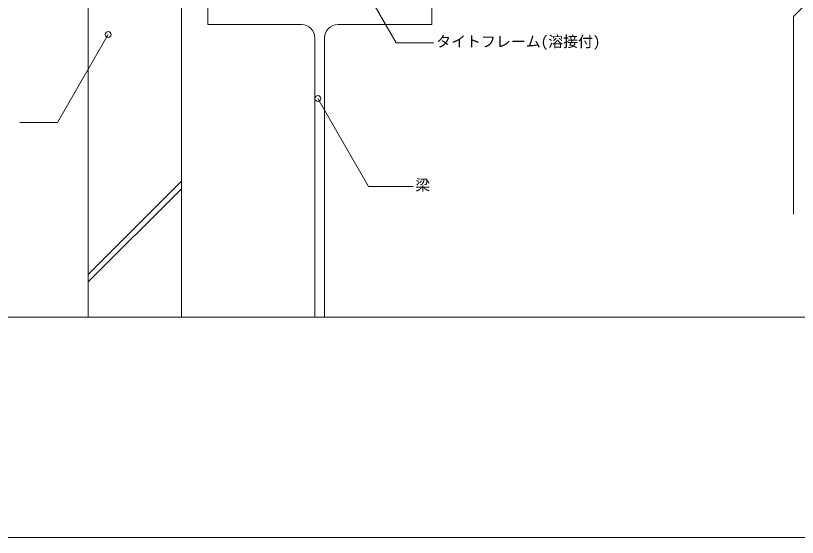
# Model space of a CAD drawing. Units: millimetres, scale not verified. Extents: x -1380 to 1380, y -955 to 955.
# Drawn here: x -712 to 335, y -955 to -256 of the extents above; entities that cross this region are included whole.
import ezdxf
from ezdxf.enums import TextEntityAlignment as Align

# ---------------------------------------------------------------- set-up
doc = ezdxf.new("R2010")
doc.units = ezdxf.units.MM
doc.header["$LTSCALE"] = 3
for name, color, linetype, lineweight in [('0-0_0', 7, 'Continuous', 18), ('0-2_MOJI', 7, 'Continuous', 18), ('0-3_HATCH', 9, 'Continuous', 18), ('0-6_TEKKOTU', 7, 'Continuous', 18), ('0-8_bo-do', 3, 'Continuous', 18), ('0-9_WAKU', 7, 'Continuous', 18), ('0-B_SUNPO', 7, 'Continuous', 18)]:
    doc.layers.add(name, color=color, linetype=linetype, lineweight=lineweight)
doc.styles.add('ＭＳ ゴシック', font='')
doc.styles.get('ＭＳ ゴシック').set_extended_font_data('MS Gothic')

msp = doc.modelspace()

# ---------------------------------------------------------------- linework, layer by layer
at = {"layer": '0-0_0'}
msp.add_lwpolyline([(-899.883, -659.69), (900.117, -659.69), (900.117, 540.31), (-899.883, 540.31)], close=True, dxfattribs=at)
at = {"layer": '0-2_MOJI'}
for points in [[(-151.839, -292.132), (-202.277, -292.132), (-270.264, -174.376)], [(-706.634, -398.777), (-656.196, -398.777), (-588.209, -281.02)], [(-179.847, -484.514), (-239.396, -484.514), (-307.383, -366.758)]]:
    msp.add_lwpolyline(points, dxfattribs=at)
for centre in [(-588.209, -281.02), (-588.209, -281.02), (-307.383, -366.758), (-307.383, -366.758)]:
    msp.add_circle(centre, 4, dxfattribs=at)
at = {"layer": '0-3_HATCH'}
for p, q in [((-614.883, -602.536), (-489.883, -477.536)), ((-614.883, -612.536), (-489.883, -487.536))]:
    msp.add_line(p, q, dxfattribs=at)
at = {"layer": '0-6_TEKKOTU'}
for p, q in [((-311.383, -659.69), (-311.383, -285.69)), ((-298.383, -285.69), (-298.383, -659.69))]:
    msp.add_line(p, q, dxfattribs=at)
msp.add_lwpolyline([(-329.383, -267.69), (-454.883, -267.69), (-454.883, -243.69), (-154.883, -243.69), (-154.883, -267.69), (-280.383, -267.69)], dxfattribs=at)
for centre, start, end in [((-329.383, -285.69), 0, 90), ((-280.383, -285.69), 90, 180)]:
    msp.add_arc(centre, 18, start, end, dxfattribs=at)
at = {"layer": '0-8_bo-do'}
for p, q in [((-614.883, -659.69), (-614.883, 146.31)), ((-489.883, -659.69), (-489.883, 146.31))]:
    msp.add_line(p, q, dxfattribs=at)
at = {"layer": '0-9_WAKU'}
msp.add_lwpolyline([(-1379.883, -954.69), (1380.117, -954.69), (1380.117, 955.31), (-1379.883, 955.31)], close=True, dxfattribs=at)
at = {"layer": '0-B_SUNPO'}
msp.add_lwpolyline([(329.935, 25.302), (329.935, -156.987), (279.935, -206.987), (379.935, -206.987), (329.935, -256.987), (329.935, -521.891)], dxfattribs=at)

# ---------------------------------------------------------------- texts
at = {"layer": '0-2_MOJI', "style": 'ＭＳ ゴシック'}
for s, p in [('タイトフレーム(溶接付)', (-148.839, -302.132)), ('梁', (-176.847, -494.514))]:
    msp.add_text(s, height=14.66, dxfattribs=at).set_placement(p, align=Align.BOTTOM_LEFT)

doc.saveas('drawing.dxf')
